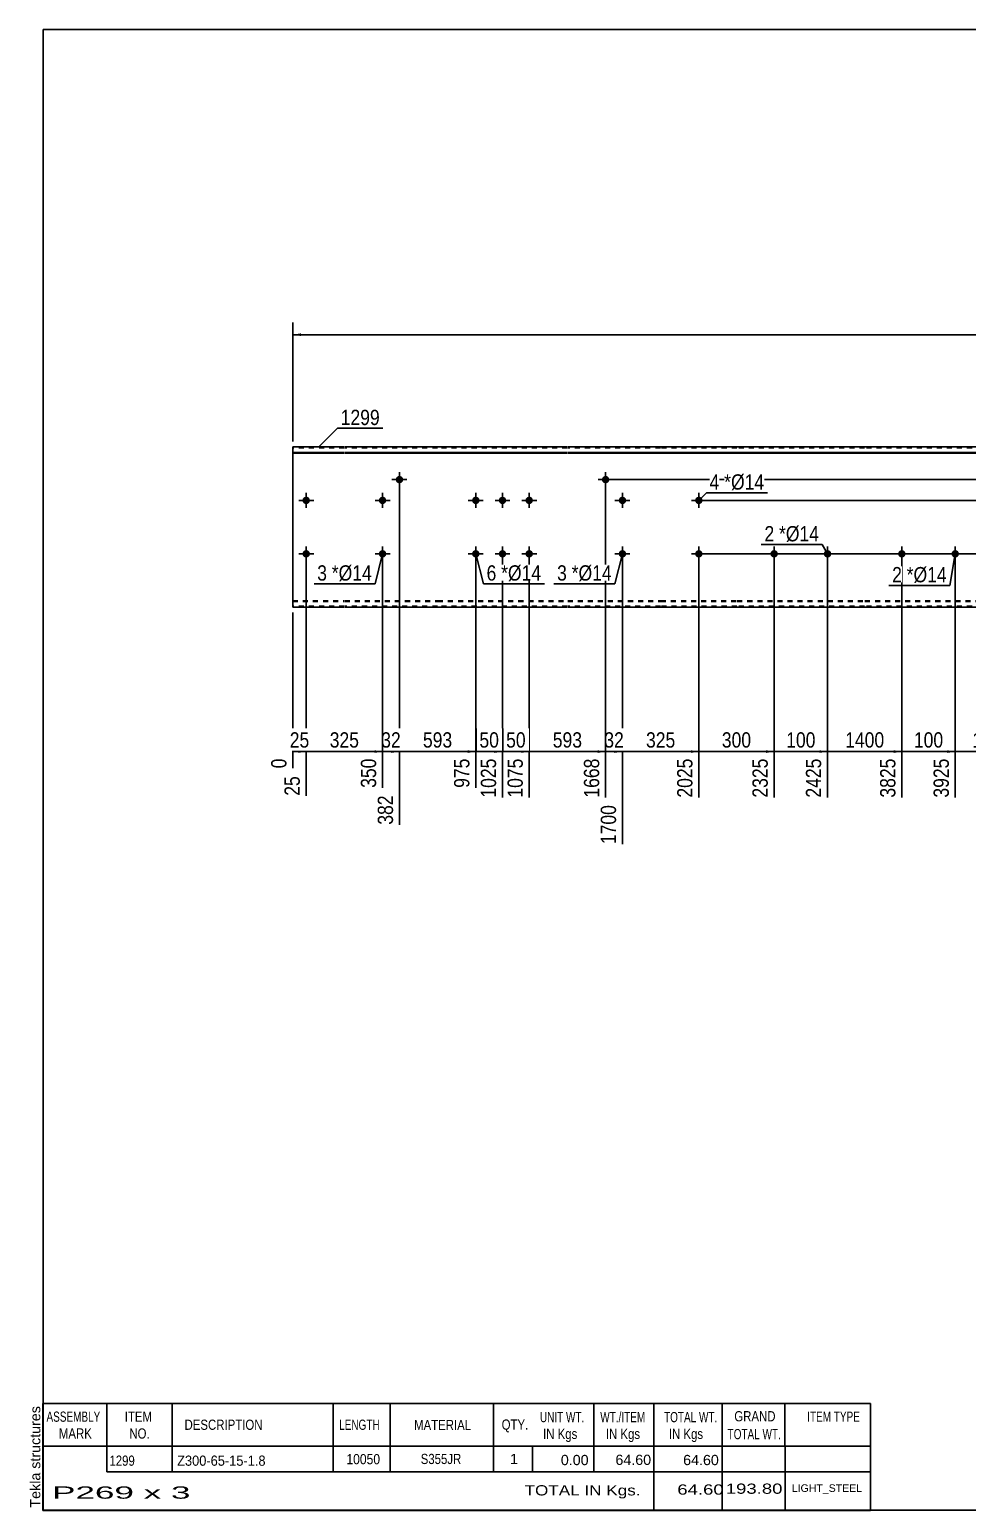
# Model space of a CAD drawing. Header units: millimetres. Extents: x -49 to 353, y -184 to 93.
# Drawn here: x -49.3 to 126.3, y -184 to 93.1 of the extents above; entities that cross this region are included whole.
import ezdxf

# ---------------------------------------------------------------- set-up
doc = ezdxf.new("R2010")
doc.units = ezdxf.units.MM
doc.linetypes.add('DXK_LINE_DOT1', pattern=[1.8814, 0.9407, -0.9407])
doc.styles.add('Arial', font='ARIAL.TTF', dxfattribs={"height": 0.2})
doc.styles.add('Arial Narrow', font='ARIALN.TTF', dxfattribs={"height": 0.2})

# ---------------------------------------------------------------- blocks, each defined once
blk = doc.blocks.new('Unknown-628700932-1200')
at = {"color": 5, "linetype": 'Continuous'}
for p, q in [((353.24, 93.07), (-46.76, 93.07)), ((-46.76, 93.07), (-46.76, -183.93)), ((353.24, -183.93), (353.24, 93.07)), ((-46.76, -183.93), (353.24, -183.93))]:
    blk.add_line(p, q, dxfattribs=at)
at = {"color": 174, "linetype": 'Continuous', "style": 'Arial'}
blk.add_text('Tekla structures', height=1.9102, rotation=90, dxfattribs=at).set_placement((-47.26, -183.43))
blk = doc.blocks.new('Part-628700932-1239 - 1220')
at = {"color": 2, "linetype": 'Continuous'}
for p, q in [((0, -15), (0, 15)), ((9.6, 15), (0, 15)), ((0, 13.94), (9.6, 13.94)), ((27.05, 15), (9.7, 15)), ((9.7, 13.94), (27.05, 13.94)), ((51.34, 15), (27.15, 15)), ((27.15, 13.94), (51.34, 13.94)), ((68.79, 15), (51.44, 15)), ((51.44, 13.94), (68.79, 13.94)), ((83.08, 15), (68.89, 15)), ((68.89, 13.94), (83.08, 13.94)), ((106.98, 15), (83.18, 15)), ((83.18, 13.94), (106.98, 13.94)), ((130.88, 15), (107.08, 15)), ((107.08, 13.94), (130.88, 13.94)), ((144.38, 15), (130.98, 15)), ((130.98, 13.94), (144.38, 13.94)), ((168.28, 15), (144.48, 15)), ((144.48, 13.94), (168.28, 13.94)), ((192.18, 15), (168.38, 15)), ((168.38, 13.94), (192.18, 13.94)), ((216.08, 15), (192.28, 15)), ((192.28, 13.94), (216.08, 13.94)), ((230.38, 15), (216.18, 15)), ((216.18, 13.94), (230.38, 13.94)), ((247.83, 15), (230.48, 15)), ((230.48, 13.94), (247.83, 13.94)), ((272.12, 15), (247.93, 15)), ((247.93, 13.94), (272.12, 13.94)), ((289.57, 15), (272.22, 15)), ((272.22, 13.94), (289.57, 13.94)), ((299.27, 15), (289.67, 15)), ((289.67, 13.94), (299.27, 13.94)), ((299.27, 15), (299.27, -15)), ((0, 13.81), (9.6, 13.81)), ((9.7, 13.81), (27.05, 13.81)), ((27.15, 13.81), (51.34, 13.81)), ((51.44, 13.81), (68.79, 13.81)), ((68.89, 13.81), (83.08, 13.81)), ((83.18, 13.81), (106.98, 13.81)), ((107.08, 13.81), (130.88, 13.81)), ((130.98, 13.81), (144.38, 13.81)), ((144.48, 13.81), (168.28, 13.81)), ((168.38, 13.81), (192.18, 13.81)), ((192.28, 13.81), (216.08, 13.81)), ((216.18, 13.81), (230.38, 13.81)), ((230.48, 13.81), (247.83, 13.81)), ((247.93, 13.81), (272.12, 13.81)), ((272.22, 13.81), (289.57, 13.81)), ((289.67, 13.81), (299.27, 13.81)), ((9.6, -15), (0, -15)), ((27.05, -15), (9.7, -15)), ((51.34, -15), (27.15, -15)), ((68.79, -15), (51.44, -15)), ((83.08, -15), (68.89, -15)), ((106.98, -15), (83.18, -15)), ((130.88, -15), (107.08, -15)), ((144.38, -15), (130.98, -15)), ((168.28, -15), (144.48, -15)), ((192.18, -15), (168.38, -15)), ((216.08, -15), (192.28, -15)), ((230.38, -15), (216.18, -15)), ((247.83, -15), (230.48, -15)), ((272.12, -15), (247.93, -15)), ((289.57, -15), (272.22, -15)), ((299.27, -15), (289.67, -15))]:
    blk.add_line(p, q, dxfattribs=at)
at = {"color": 7, "linetype": 'DXK_LINE_DOT1'}
for p, q in [((9.6, 14.82), (0, 14.82)), ((27.05, 14.82), (9.7, 14.82)), ((51.34, 14.82), (27.15, 14.82)), ((68.79, 14.82), (51.44, 14.82)), ((83.08, 14.82), (68.89, 14.82)), ((106.98, 14.82), (83.18, 14.82)), ((130.88, 14.82), (107.08, 14.82)), ((144.38, 14.82), (130.98, 14.82)), ((168.28, 14.82), (144.48, 14.82)), ((192.18, 14.82), (168.38, 14.82)), ((216.08, 14.82), (192.28, 14.82)), ((230.38, 14.82), (216.18, 14.82)), ((247.83, 14.82), (230.48, 14.82)), ((272.12, 14.82), (247.93, 14.82)), ((289.57, 14.82), (272.22, 14.82)), ((299.27, 14.82), (289.67, 14.82)), ((0, -13.81), (9.6, -13.81)), ((9.7, -13.81), (27.05, -13.81)), ((27.15, -13.81), (51.34, -13.81)), ((51.44, -13.81), (68.79, -13.81)), ((68.89, -13.81), (83.08, -13.81)), ((83.18, -13.81), (106.98, -13.81)), ((107.08, -13.81), (130.88, -13.81)), ((130.98, -13.81), (144.38, -13.81)), ((144.48, -13.81), (168.28, -13.81)), ((168.38, -13.81), (192.18, -13.81)), ((192.28, -13.81), (216.08, -13.81)), ((216.18, -13.81), (230.38, -13.81)), ((230.48, -13.81), (247.83, -13.81)), ((247.93, -13.81), (272.12, -13.81)), ((272.22, -13.81), (289.57, -13.81)), ((289.67, -13.81), (299.27, -13.81)), ((0, -13.94), (9.6, -13.94)), ((9.6, -14.82), (0, -14.82)), ((9.7, -13.94), (27.05, -13.94)), ((27.05, -14.82), (9.7, -14.82)), ((27.15, -13.94), (51.34, -13.94)), ((51.34, -14.82), (27.15, -14.82)), ((51.44, -13.94), (68.79, -13.94)), ((68.79, -14.82), (51.44, -14.82)), ((68.89, -13.94), (83.08, -13.94)), ((83.08, -14.82), (68.89, -14.82)), ((83.18, -13.94), (106.98, -13.94)), ((106.98, -14.82), (83.18, -14.82)), ((107.08, -13.94), (130.88, -13.94)), ((130.88, -14.82), (107.08, -14.82)), ((130.98, -13.94), (144.38, -13.94)), ((144.38, -14.82), (130.98, -14.82)), ((144.48, -13.94), (168.28, -13.94)), ((168.28, -14.82), (144.48, -14.82)), ((168.38, -13.94), (192.18, -13.94)), ((192.18, -14.82), (168.38, -14.82)), ((192.28, -13.94), (216.08, -13.94)), ((216.08, -14.82), (192.28, -14.82)), ((216.18, -13.94), (230.38, -13.94)), ((230.38, -14.82), (216.18, -14.82)), ((230.48, -13.94), (247.83, -13.94)), ((247.83, -14.82), (230.48, -14.82)), ((247.93, -13.94), (272.12, -13.94)), ((272.12, -14.82), (247.93, -14.82)), ((272.22, -13.94), (289.57, -13.94)), ((289.57, -14.82), (272.22, -14.82)), ((289.67, -13.94), (299.27, -13.94)), ((299.27, -14.82), (289.67, -14.82))]:
    blk.add_line(p, q, dxfattribs=at)
blk = doc.blocks.new('Bolt-628700932-1315 - 1220')
at = {"linetype": 'Continuous'}
for points in [[(33.54, 5, -1), (34.94, 5, -1)], [(38.54, 5, -1), (39.94, 5, -1)], [(43.54, 5, -1), (44.94, 5, -1)], [(33.54, -5, -1), (34.94, -5, -1)], [(38.54, -5, -1), (39.94, -5, -1)], [(43.54, -5, -1), (44.94, -5, -1)]]:
    blk.add_hatch(color=3, dxfattribs=at).paths.add_polyline_path(points)
at = {"color": 3, "linetype": 'Continuous'}
for p, q in [((34.24, 3.6), (34.24, 6.4)), ((39.24, 3.6), (39.24, 6.4)), ((44.24, 3.6), (44.24, 6.4)), ((32.84, 5), (35.64, 5)), ((37.84, 5), (40.64, 5)), ((42.84, 5), (45.64, 5)), ((32.84, -5), (35.64, -5)), ((34.24, -6.4), (34.24, -3.6)), ((37.84, -5), (40.64, -5)), ((39.24, -6.4), (39.24, -3.6)), ((42.84, -5), (45.64, -5)), ((44.24, -6.4), (44.24, -3.6))]:
    blk.add_line(p, q, dxfattribs=at)
blk = doc.blocks.new('Bolt-628700932-1320 - 1220')
at = {"linetype": 'Continuous'}
blk.add_hatch(color=3, dxfattribs=at).paths.add_polyline_path([(19.25, 8.88, -1), (20.65, 8.88, -1)])
at = {"color": 3, "linetype": 'Continuous'}
for p, q in [((18.55, 8.88), (21.35, 8.88)), ((19.95, 7.48), (19.95, 10.28))]:
    blk.add_line(p, q, dxfattribs=at)
blk = doc.blocks.new('Bolt-628700932-1325 - 1220')
at = {"linetype": 'Continuous'}
blk.add_hatch(color=3, dxfattribs=at).paths.add_polyline_path([(57.84, 8.88, -1), (59.24, 8.88, -1)])
at = {"color": 3, "linetype": 'Continuous'}
for p, q in [((57.14, 8.88), (59.94, 8.88)), ((58.54, 7.48), (58.54, 10.28))]:
    blk.add_line(p, q, dxfattribs=at)
blk = doc.blocks.new('Bolt-628700932-1330 - 1220')
at = {"linetype": 'Continuous'}
blk.add_hatch(color=3, dxfattribs=at).paths.add_polyline_path([(17.49, -5, -1), (16.09, -5, -1)])
at = {"color": 3, "linetype": 'Continuous'}
for p, q in [((18.19, -5), (15.39, -5)), ((16.79, -3.6), (16.79, -6.4))]:
    blk.add_line(p, q, dxfattribs=at)
blk = doc.blocks.new('Bolt-628700932-1335 - 1220')
at = {"linetype": 'Continuous'}
blk.add_hatch(color=3, dxfattribs=at).paths.add_polyline_path([(16.09, 5, -1), (17.49, 5, -1)])
at = {"color": 3, "linetype": 'Continuous'}
for p, q in [((16.79, 3.6), (16.79, 6.4)), ((15.39, 5), (18.19, 5))]:
    blk.add_line(p, q, dxfattribs=at)
blk = doc.blocks.new('Bolt-628700932-1368 - 1220')
at = {"linetype": 'Continuous'}
for points in [[(90.08, -4.3, -1), (90.08, -5.7, -1)], [(100.08, -4.3, -1), (100.08, -5.7, -1)]]:
    blk.add_hatch(color=3, dxfattribs=at).paths.add_polyline_path(points)
at = {"color": 3, "linetype": 'Continuous'}
for p, q in [((88.68, -5), (91.48, -5)), ((90.08, -6.4), (90.08, -3.6)), ((98.68, -5), (101.48, -5)), ((100.08, -6.4), (100.08, -3.6))]:
    blk.add_line(p, q, dxfattribs=at)
blk = doc.blocks.new('Bolt-628700932-1373 - 1220')
at = {"linetype": 'Continuous'}
for points in [[(113.98, -4.3, -1), (113.98, -5.7, -1)], [(123.98, -4.3, -1), (123.98, -5.7, -1)]]:
    blk.add_hatch(color=3, dxfattribs=at).paths.add_polyline_path(points)
at = {"color": 3, "linetype": 'Continuous'}
for p, q in [((112.58, -5), (115.38, -5)), ((113.98, -6.4), (113.98, -3.6)), ((122.58, -5), (125.38, -5)), ((123.98, -6.4), (123.98, -3.6))]:
    blk.add_line(p, q, dxfattribs=at)
blk = doc.blocks.new('Bolt-628700932-1383 - 1220')
at = {"linetype": 'Continuous'}
blk.add_hatch(color=3, dxfattribs=at).paths.add_polyline_path([(60.99, 5, -1), (62.39, 5, -1)])
at = {"color": 3, "linetype": 'Continuous'}
for p, q in [((61.69, 3.6), (61.69, 6.4)), ((60.29, 5), (63.09, 5))]:
    blk.add_line(p, q, dxfattribs=at)
blk = doc.blocks.new('Bolt-628700932-1388 - 1220')
at = {"linetype": 'Continuous'}
blk.add_hatch(color=3, dxfattribs=at).paths.add_polyline_path([(62.39, -5, -1), (60.99, -5, -1)])
at = {"color": 3, "linetype": 'Continuous'}
for p, q in [((63.09, -5), (60.29, -5)), ((61.69, -3.6), (61.69, -6.4))]:
    blk.add_line(p, q, dxfattribs=at)
blk = doc.blocks.new('Bolt-628700932-1393 - 1220')
at = {"linetype": 'Continuous'}
for points in [[(1.8, 5, -1), (3.2, 5, -1)], [(75.29, 5, -1), (76.69, 5, -1)]]:
    blk.add_hatch(color=3, dxfattribs=at).paths.add_polyline_path(points)
at = {"color": 3, "linetype": 'Continuous'}
for p, q in [((2.5, 3.6), (2.5, 6.4)), ((75.99, 3.6), (75.99, 6.4)), ((3.9, 5), (1.1, 5)), ((77.39, 5), (74.59, 5))]:
    blk.add_line(p, q, dxfattribs=at)
blk = doc.blocks.new('Bolt-628700932-1398 - 1220')
at = {"linetype": 'Continuous'}
for points in [[(1.8, -5, -1), (3.2, -5, -1)], [(75.29, -5, -1), (76.69, -5, -1)]]:
    blk.add_hatch(color=3, dxfattribs=at).paths.add_polyline_path(points)
at = {"color": 3, "linetype": 'Continuous'}
for p, q in [((3.9, -5), (1.1, -5)), ((2.5, -6.4), (2.5, -3.6)), ((77.39, -5), (74.59, -5)), ((75.99, -6.4), (75.99, -3.6))]:
    blk.add_line(p, q, dxfattribs=at)
blk = doc.blocks.new('StraightDimension-628700932-1456 - 1220')
at = {"linetype": 'Continuous'}
for points in [[(1.5, 35.75), (0, 36), (1.5, 36.25)], [(297.77, 36.25), (299.27, 36), (297.77, 35.75)]]:
    blk.add_hatch(color=7, dxfattribs=at).paths.add_polyline_path(points)
at = {"color": 7, "linetype": 'Continuous'}
for p, q in [((0, 16), (0, 38.25)), ((299.27, 16), (299.27, 38.25)), ((0, 36), (299.27, 36))]:
    blk.add_line(p, q, dxfattribs=at)
at = {"color": 0}
blk.add_wipeout([(154.81, 36.15), (154.81, 40.35), (144.46, 40.35), (144.46, 36.15)], dxfattribs=at)
at = {"color": 3, "style": 'Arial Narrow'}
blk.add_text('10050', height=2.863, dxfattribs=at).set_placement((145.06, 36.75))
blk = doc.blocks.new('StraightDimension-628700932-1512 - 1220')
at = {"linetype": 'Continuous'}
for points in [[(287.75, 3.5), (288, 5), (288.25, 3.5)], [(288.25, -3.5), (288, -5), (287.75, -3.5)]]:
    blk.add_hatch(color=7, dxfattribs=at).paths.add_polyline_path(points)
at = {"color": 7, "linetype": 'Continuous'}
for p, q in [((76.99, 5), (290.4, 5)), ((288, -5), (288, 5)), ((76.99, -5), (290.4, -5))]:
    blk.add_line(p, q, dxfattribs=at)
at = {"color": 0}
blk.add_wipeout([(287.85, 3.34), (283.65, 3.34), (283.65, -3.34), (287.85, -3.34)], dxfattribs=at)
at = {"color": 3, "style": 'Arial Narrow'}
blk.add_text('100', height=2.863, rotation=90.0002, dxfattribs=at).set_placement((287.25, -2.74))
blk = doc.blocks.new('StraightDimension-628700932-1472 - 1220')
at = {"linetype": 'Continuous'}
for points in [[(287.75, 13.5), (288, 15), (288.25, 13.5)], [(288.25, 10.38), (288, 8.88), (287.75, 10.38)]]:
    blk.add_hatch(color=7, dxfattribs=at).paths.add_polyline_path(points)
at = {"color": 7, "linetype": 'Continuous'}
for p, q in [((298.27, 15), (285.75, 15)), ((288, 8.88), (288, 15)), ((59.54, 8.88), (290.4, 8.88))]:
    blk.add_line(p, q, dxfattribs=at)
at = {"color": 0}
blk.add_wipeout([(287.85, 14.37), (283.65, 14.37), (283.65, 9.51), (287.85, 9.51)], dxfattribs=at)
at = {"color": 3, "style": 'Arial Narrow'}
blk.add_text('61', height=2.863, rotation=90.0002, dxfattribs=at).set_placement((287.25, 10.11))
blk = doc.blocks.new('StraightDimension-628700932-1493 - 1220')
at = {"linetype": 'Continuous'}
for points in [[(287.75, 7.38), (288, 8.88), (288.25, 7.38)], [(288.25, 6.5), (288, 5), (287.75, 6.5)]]:
    blk.add_hatch(color=7, dxfattribs=at).paths.add_polyline_path(points)
at = {"color": 7, "linetype": 'Continuous'}
for p, q in [((59.54, 8.88), (290.4, 8.88)), ((288, 5), (288, 8.88)), ((76.99, 5), (290.4, 5))]:
    blk.add_line(p, q, dxfattribs=at)
at = {"color": 0}
blk.add_wipeout([(287.85, 9.37), (283.65, 9.37), (283.65, 4.51), (287.85, 4.51)], dxfattribs=at)
at = {"color": 3, "style": 'Arial Narrow'}
blk.add_text('39', height=2.863, rotation=90.0002, dxfattribs=at).set_placement((287.25, 5.11))
blk = doc.blocks.new('StraightDimension-628700932-1528 - 1220')
at = {"linetype": 'Continuous'}
for points in [[(311.65, -6.5), (311.9, -5), (312.15, -6.5)], [(312.15, -13.5), (311.9, -15), (311.65, -13.5)]]:
    blk.add_hatch(color=7, dxfattribs=at).paths.add_polyline_path(points)
at = {"color": 7, "linetype": 'Continuous'}
for p, q in [((76.99, -5), (314.3, -5)), ((311.9, -15), (311.9, -5)), ((300.27, -15), (314.3, -15))]:
    blk.add_line(p, q, dxfattribs=at)
at = {"color": 0}
blk.add_wipeout([(311.75, -6.66), (307.55, -6.66), (307.55, -13.34), (311.75, -13.34)], dxfattribs=at)
at = {"color": 3, "style": 'Arial Narrow'}
blk.add_text('100', height=2.863, rotation=90.0002, dxfattribs=at).set_placement((311.15, -12.74))
blk = doc.blocks.new('StraightDimension-628700932-2920 - 1220')
at = {"linetype": 'Continuous'}
blk.add_hatch(color=7, dxfattribs=at).paths.add_polyline_path([(136.18, -41.75), (137.68, -42), (136.18, -42.25)])
at = {"color": 7, "linetype": 'Continuous'}
for p, q in [((123.98, -6), (123.98, -50.61)), ((137.68, -6), (137.68, -50.61)), ((123.98, -42), (137.68, -42))]:
    blk.add_line(p, q, dxfattribs=at)
at = {"color": 0}
blk.add_wipeout([(135.09, -41.85), (135.09, -37.65), (126.58, -37.65), (126.58, -41.85)], dxfattribs=at)
at = {"color": 3, "style": 'Arial Narrow'}
blk.add_text('1100', height=2.863, dxfattribs=at).set_placement((127.18, -41.25))
at = {"color": 0, "linetype": 'Continuous'}
blk.add_wipeout([(137.08, -42.7), (132.88, -42.7), (132.88, -51.21), (137.08, -51.21)], dxfattribs=at)
at = {"color": 3, "linetype": 'Continuous', "style": 'Arial Narrow'}
blk.add_text('5025', height=2.863, rotation=90.0002, dxfattribs=at).set_placement((136.48, -50.61))
blk = doc.blocks.new('StraightDimension-628700932-2921 - 1220')
at = {"linetype": 'Continuous'}
blk.add_hatch(color=7, dxfattribs=at).paths.add_polyline_path([(122.48, -41.75), (123.98, -42), (122.48, -42.25)])
at = {"color": 7, "linetype": 'Continuous'}
for p, q in [((113.98, -6), (113.98, -50.61)), ((123.98, -6), (123.98, -50.61)), ((113.98, -42), (123.98, -42))]:
    blk.add_line(p, q, dxfattribs=at)
at = {"color": 0}
blk.add_wipeout([(122.33, -41.85), (122.33, -37.65), (115.64, -37.65), (115.64, -41.85)], dxfattribs=at)
at = {"color": 3, "style": 'Arial Narrow'}
blk.add_text('100', height=2.863, dxfattribs=at).set_placement((116.24, -41.25))
at = {"color": 0, "linetype": 'Continuous'}
blk.add_wipeout([(123.38, -42.7), (119.18, -42.7), (119.18, -51.21), (123.38, -51.21)], dxfattribs=at)
at = {"color": 3, "linetype": 'Continuous', "style": 'Arial Narrow'}
blk.add_text('3925', height=2.863, rotation=90.0002, dxfattribs=at).set_placement((122.78, -50.61))
blk = doc.blocks.new('StraightDimension-628700932-2922 - 1220')
at = {"linetype": 'Continuous'}
blk.add_hatch(color=7, dxfattribs=at).paths.add_polyline_path([(112.48, -41.75), (113.98, -42), (112.48, -42.25)])
at = {"color": 7, "linetype": 'Continuous'}
for p, q in [((100.08, -6), (100.08, -50.61)), ((113.98, -6), (113.98, -50.61)), ((100.08, -42), (113.98, -42))]:
    blk.add_line(p, q, dxfattribs=at)
at = {"color": 0}
blk.add_wipeout([(111.29, -41.85), (111.29, -37.65), (102.78, -37.65), (102.78, -41.85)], dxfattribs=at)
at = {"color": 3, "style": 'Arial Narrow'}
blk.add_text('1400', height=2.863, dxfattribs=at).set_placement((103.38, -41.25))
at = {"color": 0, "linetype": 'Continuous'}
blk.add_wipeout([(113.38, -42.7), (109.18, -42.7), (109.18, -51.21), (113.38, -51.21)], dxfattribs=at)
at = {"color": 3, "linetype": 'Continuous', "style": 'Arial Narrow'}
blk.add_text('3825', height=2.863, rotation=90.0002, dxfattribs=at).set_placement((112.78, -50.61))
blk = doc.blocks.new('StraightDimension-628700932-2923 - 1220')
at = {"linetype": 'Continuous'}
blk.add_hatch(color=7, dxfattribs=at).paths.add_polyline_path([(98.58, -41.75), (100.08, -42), (98.58, -42.25)])
at = {"color": 7, "linetype": 'Continuous'}
for p, q in [((90.08, -6), (90.08, -50.61)), ((100.08, -6), (100.08, -50.61)), ((90.08, -42), (100.08, -42))]:
    blk.add_line(p, q, dxfattribs=at)
at = {"color": 0}
blk.add_wipeout([(98.43, -41.85), (98.43, -37.65), (91.74, -37.65), (91.74, -41.85)], dxfattribs=at)
at = {"color": 3, "style": 'Arial Narrow'}
blk.add_text('100', height=2.863, dxfattribs=at).set_placement((92.34, -41.25))
at = {"color": 0, "linetype": 'Continuous'}
blk.add_wipeout([(99.48, -42.7), (95.28, -42.7), (95.28, -51.21), (99.48, -51.21)], dxfattribs=at)
at = {"color": 3, "linetype": 'Continuous', "style": 'Arial Narrow'}
blk.add_text('2425', height=2.863, rotation=90.0002, dxfattribs=at).set_placement((98.88, -50.61))
blk = doc.blocks.new('StraightDimension-628700932-2924 - 1220')
at = {"linetype": 'Continuous'}
blk.add_hatch(color=7, dxfattribs=at).paths.add_polyline_path([(88.58, -41.75), (90.08, -42), (88.58, -42.25)])
at = {"color": 7, "linetype": 'Continuous'}
for p, q in [((75.99, -6), (75.99, -50.61)), ((90.08, -6), (90.08, -50.61)), ((75.99, -42), (90.08, -42))]:
    blk.add_line(p, q, dxfattribs=at)
at = {"color": 0}
blk.add_wipeout([(86.38, -41.85), (86.38, -37.65), (79.69, -37.65), (79.69, -41.85)], dxfattribs=at)
at = {"color": 3, "style": 'Arial Narrow'}
blk.add_text('300', height=2.863, dxfattribs=at).set_placement((80.29, -41.25))
at = {"color": 0, "linetype": 'Continuous'}
blk.add_wipeout([(89.48, -42.7), (85.28, -42.7), (85.28, -51.21), (89.48, -51.21)], dxfattribs=at)
at = {"color": 3, "linetype": 'Continuous', "style": 'Arial Narrow'}
blk.add_text('2325', height=2.863, rotation=90.0002, dxfattribs=at).set_placement((88.88, -50.61))
blk = doc.blocks.new('StraightDimension-628700932-2925 - 1220')
at = {"linetype": 'Continuous'}
blk.add_hatch(color=7, dxfattribs=at).paths.add_polyline_path([(74.49, -41.75), (75.99, -42), (74.49, -42.25)])
at = {"color": 7, "linetype": 'Continuous'}
for p, q in [((61.69, -6), (61.69, -59.31)), ((75.99, -6), (75.99, -50.61)), ((61.69, -42), (75.99, -42))]:
    blk.add_line(p, q, dxfattribs=at)
at = {"color": 0}
blk.add_wipeout([(72.18, -41.85), (72.18, -37.65), (65.5, -37.65), (65.5, -41.85)], dxfattribs=at)
at = {"color": 3, "style": 'Arial Narrow'}
blk.add_text('325', height=2.863, dxfattribs=at).set_placement((66.1, -41.25))
at = {"color": 0, "linetype": 'Continuous'}
blk.add_wipeout([(75.39, -42.7), (71.19, -42.7), (71.19, -51.21), (75.39, -51.21)], dxfattribs=at)
at = {"color": 3, "linetype": 'Continuous', "style": 'Arial Narrow'}
blk.add_text('2025', height=2.863, rotation=90.0002, dxfattribs=at).set_placement((74.79, -50.61))
blk = doc.blocks.new('StraightDimension-628700932-2926 - 1220')
at = {"linetype": 'Continuous'}
blk.add_hatch(color=7, dxfattribs=at).paths.add_polyline_path([(60.19, -41.75), (61.69, -42), (60.19, -42.25)])
at = {"color": 7, "linetype": 'Continuous'}
for p, q in [((58.54, 7.88), (58.54, -50.61)), ((61.69, -6), (61.69, -59.31)), ((58.54, -42), (61.69, -42))]:
    blk.add_line(p, q, dxfattribs=at)
at = {"color": 0}
blk.add_wipeout([(62.54, -41.85), (62.54, -37.65), (57.69, -37.65), (57.69, -41.85)], dxfattribs=at)
at = {"color": 0, "linetype": 'Continuous'}
blk.add_wipeout([(61.09, -51.4), (56.89, -51.4), (56.89, -59.91), (61.09, -59.91)], dxfattribs=at)
at = {"color": 3, "style": 'Arial Narrow'}
blk.add_text('32', height=2.863, dxfattribs=at).set_placement((58.29, -41.25))
at = {"color": 3, "linetype": 'Continuous', "style": 'Arial Narrow'}
blk.add_text('1700', height=2.863, rotation=90.0002, dxfattribs=at).set_placement((60.49, -59.31))
blk = doc.blocks.new('StraightDimension-628700932-2927 - 1220')
at = {"linetype": 'Continuous'}
blk.add_hatch(color=7, dxfattribs=at).paths.add_polyline_path([(57.04, -41.75), (58.54, -42), (57.04, -42.25)])
at = {"color": 7, "linetype": 'Continuous'}
for p, q in [((58.54, 7.88), (58.54, -50.61)), ((44.24, -6), (44.24, -50.61)), ((44.24, -42), (58.54, -42))]:
    blk.add_line(p, q, dxfattribs=at)
at = {"color": 0}
blk.add_wipeout([(54.73, -41.85), (54.73, -37.65), (48.05, -37.65), (48.05, -41.85)], dxfattribs=at)
at = {"color": 3, "style": 'Arial Narrow'}
blk.add_text('593', height=2.863, dxfattribs=at).set_placement((48.65, -41.25))
at = {"color": 0, "linetype": 'Continuous'}
blk.add_wipeout([(57.94, -42.7), (53.74, -42.7), (53.74, -51.21), (57.94, -51.21)], dxfattribs=at)
at = {"color": 3, "linetype": 'Continuous', "style": 'Arial Narrow'}
blk.add_text('1668', height=2.863, rotation=90.0002, dxfattribs=at).set_placement((57.34, -50.61))
blk = doc.blocks.new('StraightDimension-628700932-2928 - 1220')
at = {"linetype": 'Continuous'}
blk.add_hatch(color=7, dxfattribs=at).paths.add_polyline_path([(42.74, -41.75), (44.24, -42), (42.74, -42.25)])
at = {"color": 7, "linetype": 'Continuous'}
for p, q in [((39.24, -6), (39.24, -50.61)), ((44.24, -6), (44.24, -50.61)), ((39.24, -42), (44.24, -42))]:
    blk.add_line(p, q, dxfattribs=at)
at = {"color": 0}
blk.add_wipeout([(44.17, -41.85), (44.17, -37.65), (39.32, -37.65), (39.32, -41.85)], dxfattribs=at)
at = {"color": 3, "style": 'Arial Narrow'}
blk.add_text('50', height=2.863, dxfattribs=at).set_placement((39.92, -41.25))
at = {"color": 0, "linetype": 'Continuous'}
blk.add_wipeout([(43.64, -42.7), (39.44, -42.7), (39.44, -51.21), (43.64, -51.21)], dxfattribs=at)
at = {"color": 3, "linetype": 'Continuous', "style": 'Arial Narrow'}
blk.add_text('1075', height=2.863, rotation=90.0002, dxfattribs=at).set_placement((43.04, -50.61))
blk = doc.blocks.new('StraightDimension-628700932-2929 - 1220')
at = {"linetype": 'Continuous'}
blk.add_hatch(color=7, dxfattribs=at).paths.add_polyline_path([(37.74, -41.75), (39.24, -42), (37.74, -42.25)])
at = {"color": 7, "linetype": 'Continuous'}
for p, q in [((34.24, -6), (34.24, -48.78)), ((39.24, -6), (39.24, -50.61)), ((34.24, -42), (39.24, -42))]:
    blk.add_line(p, q, dxfattribs=at)
at = {"color": 0}
blk.add_wipeout([(39.17, -41.85), (39.17, -37.65), (34.32, -37.65), (34.32, -41.85)], dxfattribs=at)
at = {"color": 3, "style": 'Arial Narrow'}
blk.add_text('50', height=2.863, dxfattribs=at).set_placement((34.92, -41.25))
at = {"color": 0, "linetype": 'Continuous'}
blk.add_wipeout([(38.64, -42.7), (34.44, -42.7), (34.44, -51.21), (38.64, -51.21)], dxfattribs=at)
at = {"color": 3, "linetype": 'Continuous', "style": 'Arial Narrow'}
blk.add_text('1025', height=2.863, rotation=90.0002, dxfattribs=at).set_placement((38.04, -50.61))
blk = doc.blocks.new('StraightDimension-628700932-2930 - 1220')
at = {"linetype": 'Continuous'}
blk.add_hatch(color=7, dxfattribs=at).paths.add_polyline_path([(32.74, -41.75), (34.24, -42), (32.74, -42.25)])
at = {"color": 7, "linetype": 'Continuous'}
for p, q in [((19.95, 7.88), (19.95, -55.68)), ((34.24, -6), (34.24, -48.78)), ((19.95, -42), (34.24, -42))]:
    blk.add_line(p, q, dxfattribs=at)
at = {"color": 0}
blk.add_wipeout([(30.44, -41.85), (30.44, -37.65), (23.75, -37.65), (23.75, -41.85)], dxfattribs=at)
at = {"color": 3, "style": 'Arial Narrow'}
blk.add_text('593', height=2.863, dxfattribs=at).set_placement((24.35, -41.25))
at = {"color": 0, "linetype": 'Continuous'}
blk.add_wipeout([(33.64, -42.7), (29.44, -42.7), (29.44, -49.38), (33.64, -49.38)], dxfattribs=at)
at = {"color": 3, "linetype": 'Continuous', "style": 'Arial Narrow'}
blk.add_text('975', height=2.863, rotation=90.0002, dxfattribs=at).set_placement((33.04, -48.78))
blk = doc.blocks.new('StraightDimension-628700932-2931 - 1220')
at = {"linetype": 'Continuous'}
blk.add_hatch(color=7, dxfattribs=at).paths.add_polyline_path([(18.45, -41.75), (19.95, -42), (18.45, -42.25)])
at = {"color": 7, "linetype": 'Continuous'}
for p, q in [((19.95, 7.88), (19.95, -55.68)), ((16.79, -6), (16.79, -48.78)), ((16.79, -42), (19.95, -42))]:
    blk.add_line(p, q, dxfattribs=at)
at = {"color": 0}
blk.add_wipeout([(20.8, -41.85), (20.8, -37.65), (15.94, -37.65), (15.94, -41.85)], dxfattribs=at)
at = {"color": 0, "linetype": 'Continuous'}
blk.add_wipeout([(19.35, -49.6), (15.15, -49.6), (15.15, -56.28), (19.35, -56.28)], dxfattribs=at)
at = {"color": 3, "style": 'Arial Narrow'}
blk.add_text('32', height=2.863, dxfattribs=at).set_placement((16.54, -41.25))
at = {"color": 3, "linetype": 'Continuous', "style": 'Arial Narrow'}
blk.add_text('382', height=2.863, rotation=90.0002, dxfattribs=at).set_placement((18.75, -55.68))
blk = doc.blocks.new('StraightDimension-628700932-2932 - 1220')
at = {"linetype": 'Continuous'}
blk.add_hatch(color=7, dxfattribs=at).paths.add_polyline_path([(15.29, -41.75), (16.79, -42), (15.29, -42.25)])
at = {"color": 7, "linetype": 'Continuous'}
for p, q in [((2.5, -6), (2.5, -50.26)), ((16.79, -6), (16.79, -48.78)), ((2.5, -42), (16.79, -42))]:
    blk.add_line(p, q, dxfattribs=at)
at = {"color": 0}
blk.add_wipeout([(12.99, -41.85), (12.99, -37.65), (6.3, -37.65), (6.3, -41.85)], dxfattribs=at)
at = {"color": 3, "style": 'Arial Narrow'}
blk.add_text('325', height=2.863, dxfattribs=at).set_placement((6.9, -41.25))
at = {"color": 0, "linetype": 'Continuous'}
blk.add_wipeout([(16.19, -42.7), (11.99, -42.7), (11.99, -49.38), (16.19, -49.38)], dxfattribs=at)
at = {"color": 3, "linetype": 'Continuous', "style": 'Arial Narrow'}
blk.add_text('350', height=2.863, rotation=90.0002, dxfattribs=at).set_placement((15.59, -48.78))
blk = doc.blocks.new('StraightDimension-628700932-2933 - 1220')
at = {"linetype": 'Continuous'}
blk.add_hatch(color=7, dxfattribs=at).paths.add_polyline_path([(1, -41.75), (2.5, -42), (1, -42.25)])
at = {"color": 7, "linetype": 'Continuous'}
for p, q in [((2.5, -6), (2.5, -50.26)), ((0, -16), (0, -45.13)), ((0, -42), (2.5, -42))]:
    blk.add_line(p, q, dxfattribs=at)
at = {"color": 0}
blk.add_wipeout([(3.68, -41.85), (3.68, -37.65), (-1.18, -37.65), (-1.18, -41.85)], dxfattribs=at)
at = {"color": 0, "linetype": 'Continuous'}
blk.add_wipeout([(1.9, -46), (-2.3, -46), (-2.3, -50.86), (1.9, -50.86)], dxfattribs=at)
at = {"color": 3, "style": 'Arial Narrow'}
blk.add_text('25', height=2.863, dxfattribs=at).set_placement((-0.58, -41.25))
at = {"color": 0, "linetype": 'Continuous'}
blk.add_wipeout([(-0.6, -42.7), (-4.8, -42.7), (-4.8, -45.73), (-0.6, -45.73)], dxfattribs=at)
at = {"color": 3, "linetype": 'Continuous', "style": 'Arial Narrow'}
for s, height, p in [('0', 2.86, (-1.2, -45.13)), ('25', 2.863, (1.3, -50.26))]:
    blk.add_text(s, height=height, rotation=90.0002, dxfattribs=at).set_placement(p)
blk = doc.blocks.new('CBS_BOM-628700932-3297')
at = {"color": 7, "linetype": 'Continuous'}
for p, q in [((-46.79, -171.96), (-46.79, -163.96)), ((-46.79, -163.96), (108.13, -163.96)), ((-34.79, -171.96), (-34.79, -163.96)), ((-22.6, -171.96), (-22.6, -163.96)), ((7.57, -171.96), (7.57, -163.96)), ((18.24, -171.96), (18.24, -163.96)), ((37.56, -171.96), (37.56, -163.96)), ((56.36, -171.96), (56.36, -163.96)), ((67.57, -171.96), (67.57, -163.96)), ((80.36, -171.96), (80.36, -163.96)), ((92.11, -171.96), (92.11, -163.96)), ((108.13, -163.97), (108.13, -171.95)), ((-46.79, -171.96), (108.13, -171.96)), ((-46.79, -176.76), (-46.79, -171.96)), ((-34.79, -176.76), (-34.79, -171.96)), ((-22.6, -176.76), (-22.6, -171.96)), ((7.57, -176.76), (7.57, -171.96)), ((18.24, -176.76), (18.24, -171.96)), ((37.56, -176.76), (37.56, -171.96)), ((44.83, -176.76), (44.83, -171.96)), ((56.36, -176.76), (56.36, -171.96)), ((67.57, -176.76), (67.57, -171.96)), ((80.36, -176.76), (80.36, -171.96)), ((92.13, -176.76), (92.13, -171.96)), ((108.13, -171.96), (108.13, -176.76)), ((-46.79, -183.96), (-46.79, -176.78)), ((-34.79, -176.76), (108.13, -176.76)), ((67.57, -183.96), (67.57, -176.78)), ((80.36, -183.96), (80.36, -176.78)), ((92.17, -183.96), (92.17, -176.78)), ((108.13, -176.76), (108.13, -183.96)), ((-46.79, -183.96), (108.13, -183.96))]:
    blk.add_line(p, q, dxfattribs=at)
at = {"color": 3, "linetype": 'Continuous', "style": 'Arial'}
for s, height, width, p in [('ASSEMBLY', 1.91, 0.7, (-46.11, -167.38)), ('ITEM', 1.91, 0.8, (-31.46, -167.38)), ('UNIT WT.', 1.91, 0.7, (46.25, -167.46)), ('WT./ITEM', 1.91, 0.7, (57.54, -167.46)), ('TOTAL WT.', 1.91, 0.7, (69.48, -167.46)), ('GRAND', 1.91, 0.8, (82.63, -167.3)), ('ITEM TYPE', 1.91, 0.7, (96.27, -167.38)), ('MARK', 1.91, 0.8, (-43.79, -170.52)), ('NO.', 1.91, 0.8, (-30.6, -170.52)), ('DESCRIPTION', 1.9102, 0.8, (-20.27, -168.89)), ('LENGTH', 1.91, 0.7, (8.67, -168.89)), ('MATERIAL', 1.91, 0.8, (22.69, -168.94)), ('QTY.', 1.91, 0.8, (39.08, -168.86)), ('IN Kgs', 1.91, 0.8, (46.83, -170.6)), ('IN Kgs', 1.91, 0.8, (58.58, -170.6)), ('IN Kgs', 1.91, 0.8, (70.37, -170.6)), ('TOTAL WT.', 1.91, 0.7, (81.37, -170.64))]:
    blk.add_text(s, height=height, dxfattribs=dict(at, width=width)).set_placement(p)
at = {"color": 7, "linetype": 'Continuous', "style": 'Arial'}
for s, height, width, p in [('1299', 1.91, 0.8, (-34.33, -175.61)), ('Z300-65-15-1.8', 1.9102, 0.9, (-21.66, -175.61)), ('10050', 1.91, 0.85, (10.02, -175.33)), ('S355JR', 1.91, 0.8, (23.93, -175.29))]:
    blk.add_text(s, height=height, dxfattribs=dict(at, width=width)).set_placement(p)
for s, p in [('1', (40.65, -175.29)), ('0.00', (50.16, -175.49)), ('64.60', (60.38, -175.45)), ('64.60', (73.05, -175.49))]:
    blk.add_text(s, height=1.91, dxfattribs=at).set_placement(p)
at = {"color": 6, "linetype": 'Continuous', "style": 'Arial'}
for s, height, width, p in [('P269 x 3', 2.292, 2.05, (-45.07, -181.77)), ('TOTAL IN Kgs.', 1.9102, 1.2, (43.37, -181.16)), ('64.60', 1.91, 1.3, (71.96, -181.01)), ('193.80', 1.91, 1.3, (81.03, -180.85))]:
    blk.add_text(s, height=height, dxfattribs=dict(at, width=width)).set_placement(p)
blk.add_text('LIGHT_STEEL', height=1.4135, dxfattribs=at).set_placement((93.38, -180.5))
blk = doc.blocks.new('Mark-628700932-1369 - 1220')
at = {"color": 0}
blk.add_wipeout([(113.99, -10.33), (113.99, -7.33), (112.17, -7.33), (112.17, -10.33)], dxfattribs=at)
blk.add_wipeout([(113.99, -10.33), (113.99, -7.33), (112.17, -7.33), (112.17, -10.33)], dxfattribs=at)
blk.add_wipeout([(116.17, -10.33), (116.17, -7.33), (114.89, -7.33), (114.89, -10.33)], dxfattribs=at)
blk.add_wipeout([(116.17, -10.33), (116.17, -7.33), (114.89, -7.33), (114.89, -10.33)], dxfattribs=at)
at = {"color": 3, "style": 'Arial Narrow'}
blk.add_text('2', height=2.86, dxfattribs=at).set_placement((112.17, -10.33))
at = {"color": 0}
blk.add_wipeout([(122.38, -10.33), (122.38, -7.33), (116.17, -7.33), (116.17, -10.33)], dxfattribs=at)
blk.add_wipeout([(122.38, -10.33), (122.38, -7.33), (116.17, -7.33), (116.17, -10.33)], dxfattribs=at)
at = {"color": 7, "linetype": 'Continuous'}
for p in [(123.98, -5), (111.57, -10.93)]:
    blk.add_line(p, (122.98, -10.93), dxfattribs=at)
at = {"color": 3, "style": 'Arial Narrow'}
for s, height, p in [('*', 2.86, (114.89, -10.33)), ('Ø14', 2.863, (116.17, -10.33))]:
    blk.add_text(s, height=height, dxfattribs=at).set_placement(p)
blk = doc.blocks.new('Mark-628700932-1234 - 1220')
at = {"color": 0}
blk.add_wipeout([(16.27, 19.09), (16.27, 22.09), (8.96, 22.09), (8.96, 19.09)], dxfattribs=at)
blk.add_wipeout([(16.27, 19.09), (16.27, 22.09), (8.96, 22.09), (8.96, 19.09)], dxfattribs=at)
at = {"color": 7, "linetype": 'Continuous'}
for p, q in [((4.82, 14.95), (8.36, 18.49)), ((8.36, 18.49), (16.87, 18.49))]:
    blk.add_line(p, q, dxfattribs=at)
at = {"color": 3, "style": 'Arial Narrow'}
blk.add_text('1299', height=2.863, dxfattribs=at).set_placement((8.96, 19.09))
blk = doc.blocks.new('Mark-628700932-1364 - 1220')
at = {"color": 0}
blk.add_wipeout([(90.09, -2.67), (90.09, 0.33), (88.27, 0.33), (88.27, -2.67)], dxfattribs=at)
blk.add_wipeout([(90.09, -2.67), (90.09, 0.33), (88.27, 0.33), (88.27, -2.67)], dxfattribs=at)
blk.add_wipeout([(92.27, -2.67), (92.27, 0.33), (90.99, 0.33), (90.99, -2.67)], dxfattribs=at)
blk.add_wipeout([(92.27, -2.67), (92.27, 0.33), (90.99, 0.33), (90.99, -2.67)], dxfattribs=at)
at = {"color": 3, "style": 'Arial Narrow'}
blk.add_text('2', height=2.86, dxfattribs=at).set_placement((88.27, -2.67))
at = {"color": 0}
blk.add_wipeout([(98.48, -2.67), (98.48, 0.33), (92.27, 0.33), (92.27, -2.67)], dxfattribs=at)
blk.add_wipeout([(98.48, -2.67), (98.48, 0.33), (92.27, 0.33), (92.27, -2.67)], dxfattribs=at)
at = {"color": 7, "linetype": 'Continuous'}
for p in [(87.67, -3.27), (100.08, -5)]:
    blk.add_line(p, (99.08, -3.27), dxfattribs=at)
at = {"color": 3, "style": 'Arial Narrow'}
for s, height, p in [('*', 2.86, (90.99, -2.67)), ('Ø14', 2.863, (92.27, -2.67))]:
    blk.add_text(s, height=height, dxfattribs=at).set_placement(p)
blk = doc.blocks.new('Mark-628700932-1311 - 1220')
at = {"color": 0}
blk.add_wipeout([(38.09, -10.01), (38.09, -7.01), (36.26, -7.01), (36.26, -10.01)], dxfattribs=at)
blk.add_wipeout([(38.09, -10.01), (38.09, -7.01), (36.26, -7.01), (36.26, -10.01)], dxfattribs=at)
at = {"color": 7, "linetype": 'Continuous'}
blk.add_line((34.24, -5), (35.66, -10.61), dxfattribs=at)
at = {"color": 0}
blk.add_wipeout([(40.26, -10.01), (40.26, -7.01), (38.99, -7.01), (38.99, -10.01)], dxfattribs=at)
blk.add_wipeout([(40.26, -10.01), (40.26, -7.01), (38.99, -7.01), (38.99, -10.01)], dxfattribs=at)
at = {"color": 3, "style": 'Arial Narrow'}
blk.add_text('6', height=2.86, dxfattribs=at).set_placement((36.26, -10.01))
at = {"color": 0}
blk.add_wipeout([(46.48, -10.01), (46.48, -7.01), (40.26, -7.01), (40.26, -10.01)], dxfattribs=at)
blk.add_wipeout([(46.48, -10.01), (46.48, -7.01), (40.26, -7.01), (40.26, -10.01)], dxfattribs=at)
at = {"color": 7, "linetype": 'Continuous'}
blk.add_line((35.66, -10.61), (47.08, -10.61), dxfattribs=at)
at = {"color": 3, "style": 'Arial Narrow'}
for s, height, p in [('*', 2.86, (38.99, -10.01)), ('Ø14', 2.863, (40.26, -10.01))]:
    blk.add_text(s, height=height, dxfattribs=at).set_placement(p)
blk = doc.blocks.new('MarkSet-628700932-1970 - 1220')
at = {"color": 0}
blk.add_wipeout([(51.29, -10.01), (51.29, -7.01), (49.46, -7.01), (49.46, -10.01)], dxfattribs=at)
blk.add_wipeout([(51.29, -10.01), (51.29, -7.01), (49.46, -7.01), (49.46, -10.01)], dxfattribs=at)
blk.add_wipeout([(53.47, -10.01), (53.47, -7.01), (52.19, -7.01), (52.19, -10.01)], dxfattribs=at)
blk.add_wipeout([(53.47, -10.01), (53.47, -7.01), (52.19, -7.01), (52.19, -10.01)], dxfattribs=at)
at = {"color": 3, "style": 'Arial Narrow'}
blk.add_text('3', height=2.86, dxfattribs=at).set_placement((49.46, -10.01))
at = {"color": 0}
blk.add_wipeout([(59.68, -10.01), (59.68, -7.01), (53.47, -7.01), (53.47, -10.01)], dxfattribs=at)
blk.add_wipeout([(59.68, -10.01), (59.68, -7.01), (53.47, -7.01), (53.47, -10.01)], dxfattribs=at)
at = {"color": 7, "linetype": 'Continuous'}
for p in [(61.69, -5), (48.86, -10.61)]:
    blk.add_line(p, (60.28, -10.61), dxfattribs=at)
at = {"color": 3, "style": 'Arial Narrow'}
for s, height, p in [('*', 2.86, (52.19, -10.01)), ('Ø14', 2.863, (53.47, -10.01))]:
    blk.add_text(s, height=height, dxfattribs=at).set_placement(p)
blk = doc.blocks.new('MarkSet-628700932-1977 - 1220')
at = {"color": 0}
blk.add_wipeout([(6.39, -10.01), (6.39, -7.01), (4.56, -7.01), (4.56, -10.01)], dxfattribs=at)
blk.add_wipeout([(6.39, -10.01), (6.39, -7.01), (4.56, -7.01), (4.56, -10.01)], dxfattribs=at)
blk.add_wipeout([(8.57, -10.01), (8.57, -7.01), (7.29, -7.01), (7.29, -10.01)], dxfattribs=at)
blk.add_wipeout([(8.57, -10.01), (8.57, -7.01), (7.29, -7.01), (7.29, -10.01)], dxfattribs=at)
at = {"color": 3, "style": 'Arial Narrow'}
blk.add_text('3', height=2.86, dxfattribs=at).set_placement((4.56, -10.01))
at = {"color": 0}
blk.add_wipeout([(14.78, -10.01), (14.78, -7.01), (8.57, -7.01), (8.57, -10.01)], dxfattribs=at)
blk.add_wipeout([(14.78, -10.01), (14.78, -7.01), (8.57, -7.01), (8.57, -10.01)], dxfattribs=at)
at = {"color": 7, "linetype": 'Continuous'}
for p in [(16.79, -5), (3.96, -10.61)]:
    blk.add_line(p, (15.38, -10.61), dxfattribs=at)
at = {"color": 3, "style": 'Arial Narrow'}
for s, height, p in [('*', 2.86, (7.29, -10.01)), ('Ø14', 2.863, (8.57, -10.01))]:
    blk.add_text(s, height=height, dxfattribs=at).set_placement(p)
blk = doc.blocks.new('MarkSet-628700932-1941 - 1220')
at = {"color": 0}
blk.add_wipeout([(79.83, 7.01), (79.83, 10.01), (78, 10.01), (78, 7.01)], dxfattribs=at)
blk.add_wipeout([(79.83, 7.01), (79.83, 10.01), (78, 10.01), (78, 7.01)], dxfattribs=at)
at = {"color": 7, "linetype": 'Continuous'}
blk.add_line((75.99, 5), (77.4, 6.41), dxfattribs=at)
at = {"color": 0}
blk.add_wipeout([(82.01, 7.01), (82.01, 10.01), (80.73, 10.01), (80.73, 7.01)], dxfattribs=at)
blk.add_wipeout([(82.01, 7.01), (82.01, 10.01), (80.73, 10.01), (80.73, 7.01)], dxfattribs=at)
at = {"color": 3, "style": 'Arial Narrow'}
blk.add_text('4', height=2.86, dxfattribs=at).set_placement((78, 7.01))
at = {"color": 0}
blk.add_wipeout([(88.22, 7.01), (88.22, 10.01), (82.01, 10.01), (82.01, 7.01)], dxfattribs=at)
blk.add_wipeout([(88.22, 7.01), (88.22, 10.01), (82.01, 10.01), (82.01, 7.01)], dxfattribs=at)
at = {"color": 7, "linetype": 'Continuous'}
blk.add_line((77.4, 6.41), (88.82, 6.41), dxfattribs=at)
at = {"color": 3, "style": 'Arial Narrow'}
for s, height, p in [('*', 2.86, (80.73, 7.01)), ('Ø14', 2.863, (82.01, 7.01))]:
    blk.add_text(s, height=height, dxfattribs=at).set_placement(p)

msp = doc.modelspace()

# ---------------------------------------------------------------- block references
for name in ['Unknown-628700932-1200', 'Part-628700932-1239 - 1220', 'Bolt-628700932-1320 - 1220', 'Bolt-628700932-1325 - 1220', 'Bolt-628700932-1393 - 1220', 'Bolt-628700932-1335 - 1220', 'Bolt-628700932-1315 - 1220', 'Bolt-628700932-1383 - 1220', 'Bolt-628700932-1398 - 1220', 'Bolt-628700932-1330 - 1220', 'Bolt-628700932-1388 - 1220', 'Bolt-628700932-1368 - 1220', 'Bolt-628700932-1373 - 1220', 'CBS_BOM-628700932-3297']:
    msp.add_blockref(name, (0, 0))

# ---------------------------------------------------------------- next in the draw order: block references
for name in ['StraightDimension-628700932-1456 - 1220', 'StraightDimension-628700932-1512 - 1220']:
    msp.add_blockref(name, (0, 0))

# ---------------------------------------------------------------- next in the draw order: block references
for name in ['Mark-628700932-1234 - 1220', 'StraightDimension-628700932-1472 - 1220', 'StraightDimension-628700932-1528 - 1220']:
    msp.add_blockref(name, (0, 0))

# ---------------------------------------------------------------- next in the draw order: block references
for name in ['StraightDimension-628700932-1493 - 1220', 'StraightDimension-628700932-2920 - 1220']:
    msp.add_blockref(name, (0, 0))

# ---------------------------------------------------------------- next in the draw order: block references
for name in ['MarkSet-628700932-1941 - 1220', 'StraightDimension-628700932-2921 - 1220']:
    msp.add_blockref(name, (0, 0))

# ---------------------------------------------------------------- next in the draw order: block references
msp.add_blockref('StraightDimension-628700932-2922 - 1220', (0, 0))

# ---------------------------------------------------------------- next in the draw order: block references
for name in ['Mark-628700932-1369 - 1220', 'StraightDimension-628700932-2923 - 1220']:
    msp.add_blockref(name, (0, 0))

# ---------------------------------------------------------------- next in the draw order: block references
msp.add_blockref('StraightDimension-628700932-2924 - 1220', (0, 0))

# ---------------------------------------------------------------- next in the draw order: block references
for name in ['Mark-628700932-1364 - 1220', 'StraightDimension-628700932-2925 - 1220']:
    msp.add_blockref(name, (0, 0))

# ---------------------------------------------------------------- next in the draw order: block references
msp.add_blockref('StraightDimension-628700932-2926 - 1220', (0, 0))

# ---------------------------------------------------------------- next in the draw order: block references
msp.add_blockref('StraightDimension-628700932-2927 - 1220', (0, 0))

# ---------------------------------------------------------------- next in the draw order: block references
for name in ['MarkSet-628700932-1970 - 1220', 'StraightDimension-628700932-2928 - 1220']:
    msp.add_blockref(name, (0, 0))

# ---------------------------------------------------------------- next in the draw order: block references
msp.add_blockref('StraightDimension-628700932-2929 - 1220', (0, 0))

# ---------------------------------------------------------------- next in the draw order: block references
msp.add_blockref('StraightDimension-628700932-2930 - 1220', (0, 0))

# ---------------------------------------------------------------- next in the draw order: block references
for name in ['StraightDimension-628700932-2931 - 1220', 'Mark-628700932-1311 - 1220']:
    msp.add_blockref(name, (0, 0))

# ---------------------------------------------------------------- next in the draw order: block references
msp.add_blockref('StraightDimension-628700932-2932 - 1220', (0, 0))

# ---------------------------------------------------------------- next in the draw order: block references
msp.add_blockref('StraightDimension-628700932-2933 - 1220', (0, 0))

# ---------------------------------------------------------------- next in the draw order: block references
msp.add_blockref('MarkSet-628700932-1977 - 1220', (0, 0))

doc.saveas('drawing.dxf')
